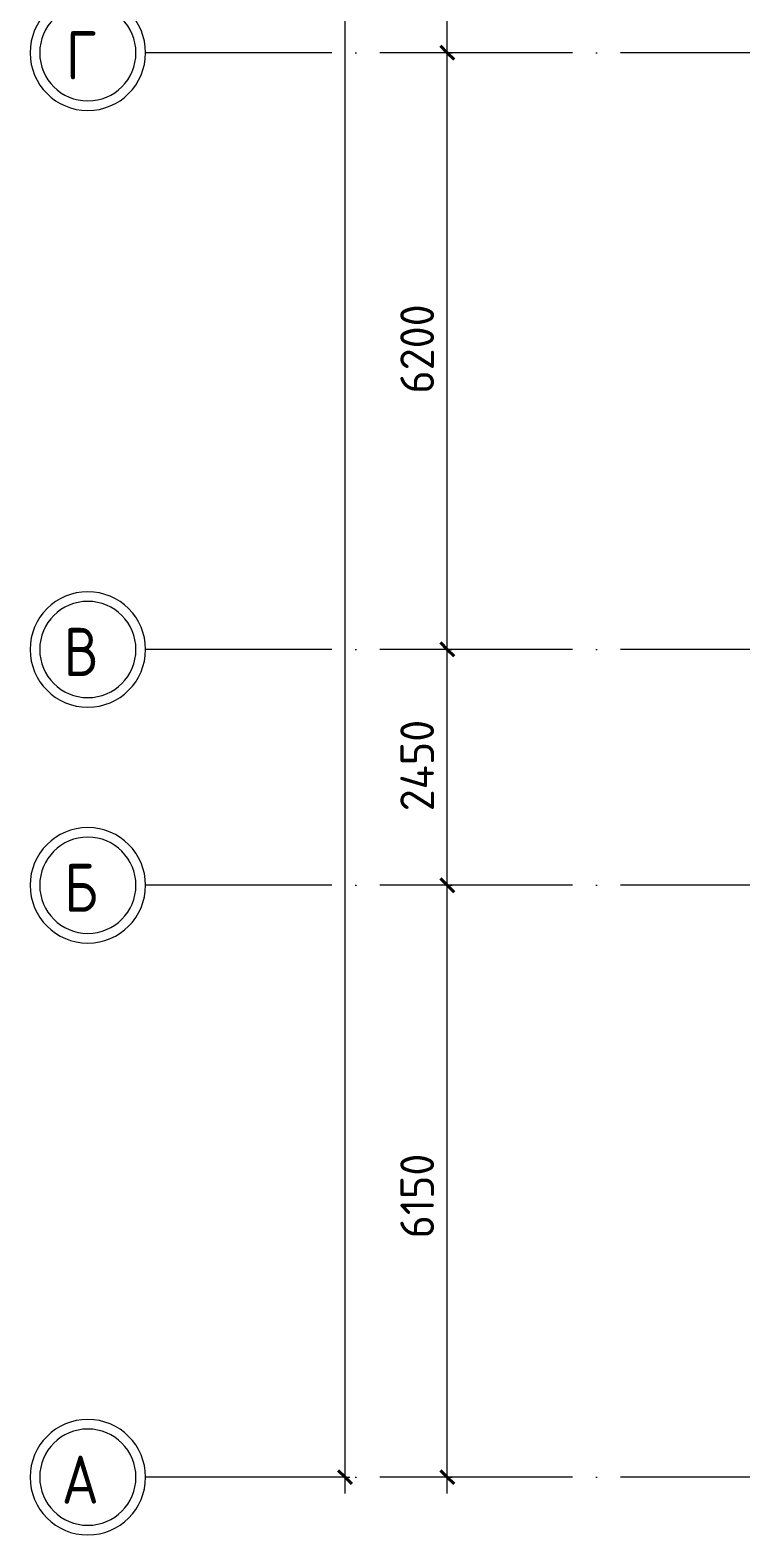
# Model space of a CAD drawing. Header units: millimetres. Extents: x -695119 to 412940, y -249585 to 622758.
# Drawn here: x 101089 to 108477, y 60435 to 76071 of the extents above; entities that cross this region are included whole.
import ezdxf

# ---------------------------------------------------------------- set-up
doc = ezdxf.new("R2010")
doc.units = ezdxf.units.MM
doc.linetypes.add('ADSK_Линия сетки', pattern=[25, 20, -2.5, 0, -2.5])
doc.layers.add('Оси', color=252, linetype='Continuous', lineweight=9)
doc.layers.add('Размеры', color=7, linetype='Continuous', lineweight=9)
doc.styles.add('GOST Common_2', font='', dxfattribs={"width": 0.9, "height": 250})
doc.styles.add('GOST Common_4', font='', dxfattribs={"height": 7})
doc.styles.get('GOST Common_2').set_extended_font_data('GOST type B')
doc.styles.get('GOST Common_4').set_extended_font_data('GOST type B')

# ---------------------------------------------------------------- blocks, each defined once
blk = doc.blocks.new('1 этаж')
at = {"layer": 'Оси', "color": 251, "linetype": 'ADSK_Линия сетки', "ltscale": 100, "true_color": 0x636466}
for p, q in [((4409, -5342), (-72530, -5342)), ((4409, -11542), (-72530, -11542)), ((4409, -13992), (-72530, -13992)), ((4409, -20142), (-72530, -20142))]:
    blk.add_line(p, q, dxfattribs=at)
at = {"layer": 'Оси', "color": 251, "lineweight": 20, "true_color": 0x636466}
for centre, radius, start, end in [((-73130, -5342), 600, 90, 270), ((-73130, -5342), 500, 90, 270), ((-73130, -5342), 600, 270, 90), ((-73130, -5342), 500, 270, 90), ((-73130, -11542), 600, 90, 270), ((-73130, -11542), 600, 270, 90), ((-73130, -11542), 500, 90, 270), ((-73130, -11542), 500, 270, 90), ((-73130, -13992), 600, 90, 270), ((-73130, -13992), 600, 270, 90), ((-73130, -13992), 500, 90, 270), ((-73130, -13992), 500, 270, 90), ((-73130, -20142), 600, 90, 270), ((-73130, -20142), 600, 270, 90), ((-73130, -20142), 500, 90, 270), ((-73130, -20142), 500, 270, 90)]:
    blk.add_arc(centre, radius, start, end, dxfattribs=at)
at = {"layer": 'Размеры', "color": 251, "lineweight": 20, "true_color": 0x636466}
for p, q in [((-70457, -20312), (-70457, 27008)), ((-69395, -5342), (-69395, -3542)), ((-69395, -5342), (-69545, -5342)), ((-69395, -5342), (-69545, -5342)), ((-69395, -11542), (-69395, -5342)), ((-69395, -5342), (-69345, -5342)), ((-69395, -5342), (-69345, -5342)), ((-69395, -11542), (-69545, -11542)), ((-69395, -11542), (-69545, -11542)), ((-69395, -13992), (-69395, -11542)), ((-69395, -11542), (-69345, -11542)), ((-69395, -11542), (-69345, -11542)), ((-69395, -13992), (-69545, -13992)), ((-69395, -13992), (-69545, -13992)), ((-69395, -20312), (-69395, -13992)), ((-69395, -13992), (-69345, -13992)), ((-69395, -13992), (-69345, -13992)), ((-70457, -20142), (-70607, -20142)), ((-70457, -20142), (-70407, -20142)), ((-69395, -20142), (-69545, -20142)), ((-69395, -20142), (-69345, -20142))]:
    blk.add_line(p, q, dxfattribs=at)
at = {"layer": 'Размеры', "color": 251, "lineweight": 40, "true_color": 0x636466}
for p, q in [((-69395, -5342), (-69466, -5271)), ((-69395, -5342), (-69466, -5271)), ((-69395, -5342), (-69324, -5412)), ((-69395, -5342), (-69324, -5412)), ((-69395, -11542), (-69466, -11471)), ((-69395, -11542), (-69466, -11471)), ((-69395, -11542), (-69324, -11612)), ((-69395, -11542), (-69324, -11612)), ((-69395, -13992), (-69466, -13921)), ((-69395, -13992), (-69466, -13921)), ((-69395, -13992), (-69324, -14062)), ((-69395, -13992), (-69324, -14062)), ((-70457, -20142), (-70528, -20071)), ((-70457, -20142), (-70387, -20212)), ((-69395, -20142), (-69466, -20071)), ((-69395, -20142), (-69324, -20212))]:
    blk.add_line(p, q, dxfattribs=at)
at = {"layer": 'Оси', "color": 251, "true_color": 0x636466, "style": 'GOST Common_2', "width": 0.9}
for s, p in [('Г', (-73357, -5617)), ('В', (-73380, -11817)), ('Б', (-73377, -14267)), ('А', (-73401, -20417))]:
    blk.add_text(s, height=500, dxfattribs=at).set_placement(p)
at = {"layer": 'Размеры', "color": 251, "lineweight": 20, "true_color": 0x636466, "char_height": 350, "attachment_point": 1, "rotation": 90, "line_spacing_factor": 1.022761, "style": 'GOST Common_4'}
for s, insert, width in [('6200', (-69882, -8883), 1059.58), ('2450', (-69882, -13223), 1095.38), ('6150', (-69882, -17661), 1095.38)]:
    blk.add_mtext(s, dxfattribs=dict(at, insert=insert, width=width))

msp = doc.modelspace()

# ---------------------------------------------------------------- block references
msp.add_blockref('1 этаж', (174819.19, 81176.937))

doc.saveas('drawing.dxf')
